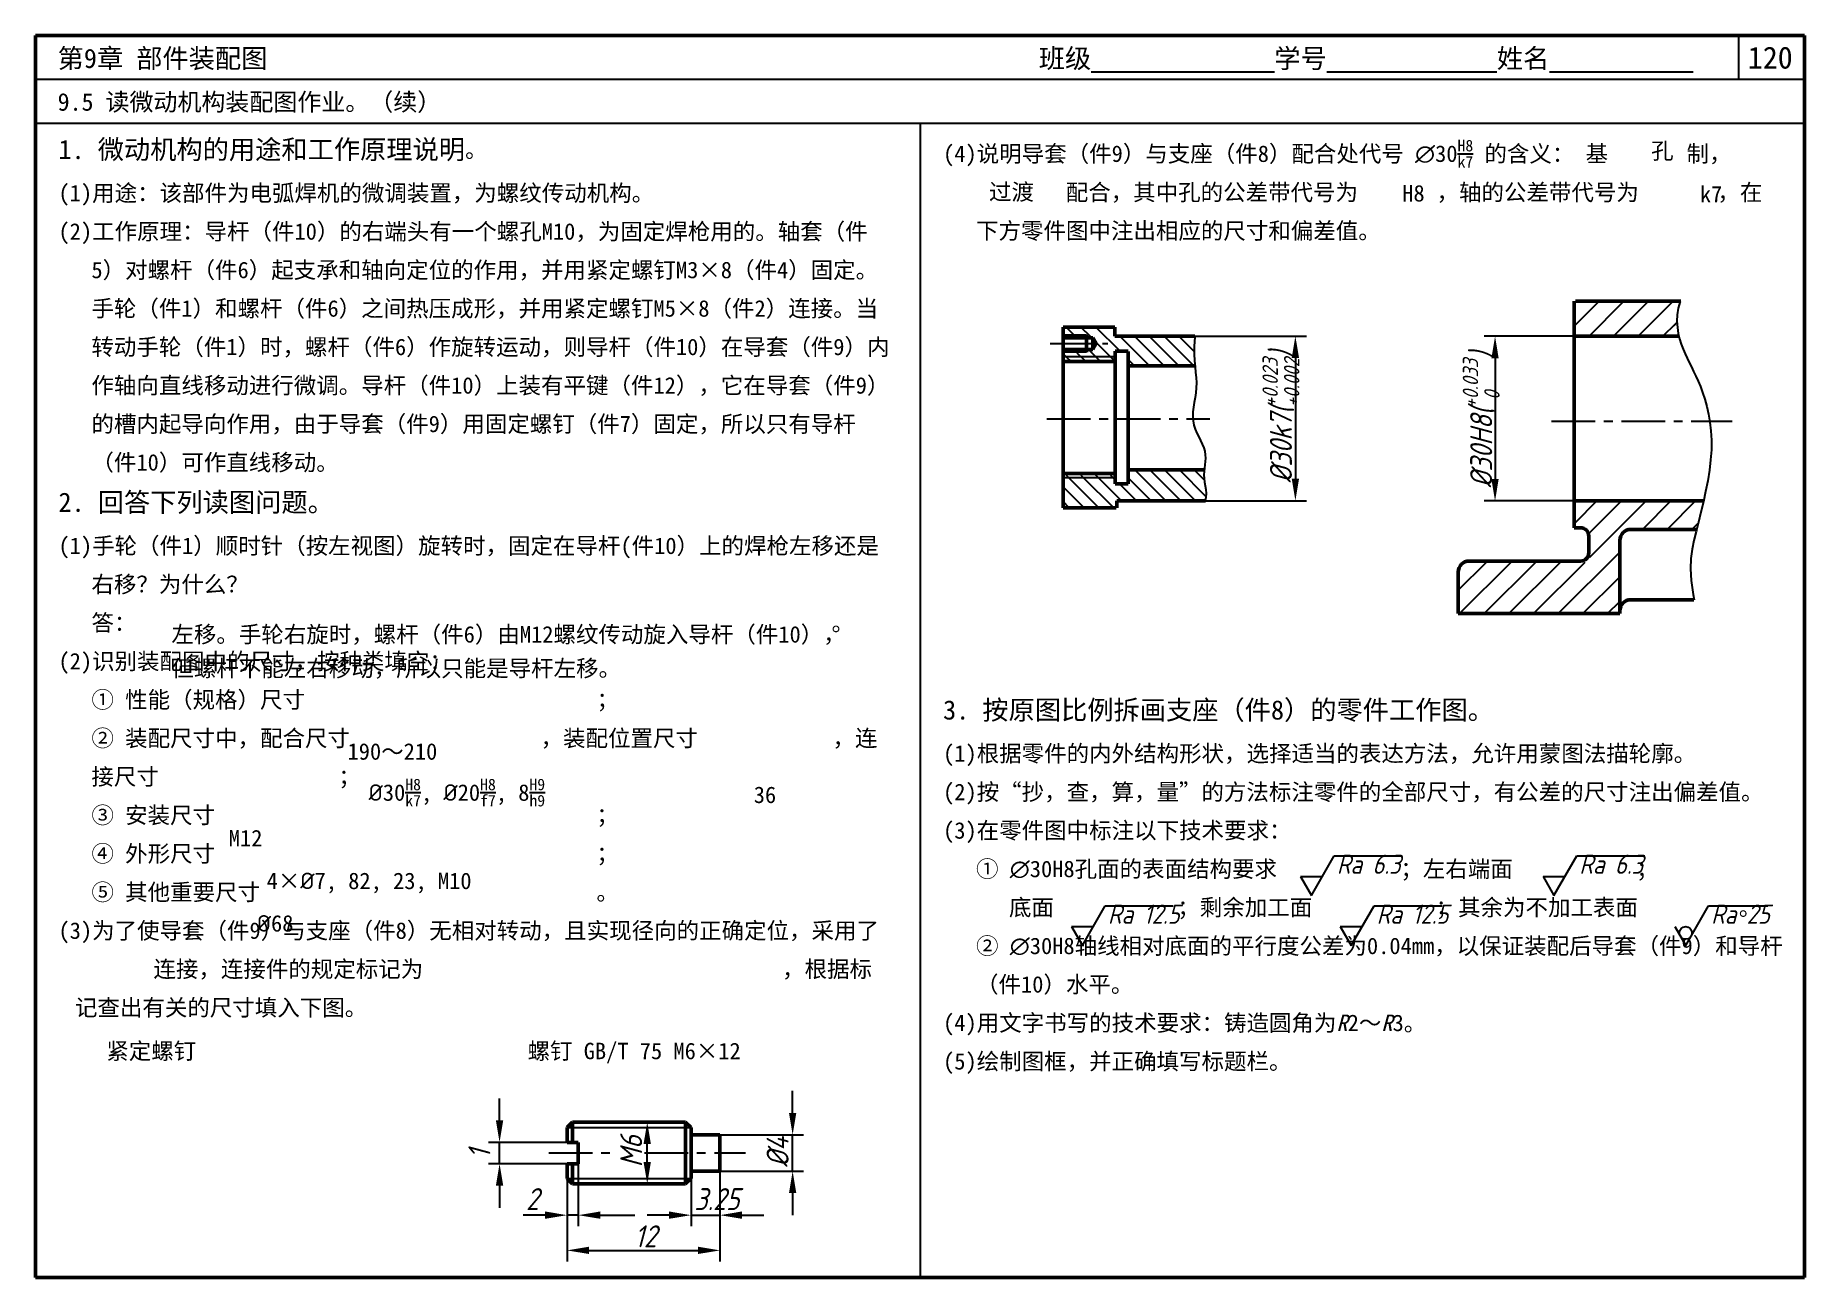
# Model space of a CAD drawing. Header units: millimetres. Extents: x 0 to 322, y 0 to 226.
import ezdxf

# ---------------------------------------------------------------- set-up
doc = ezdxf.new("R2010")
doc.units = ezdxf.units.MM
doc.header["$LTSCALE"] = 0.25
doc.header["$PDMODE"] = 33
doc.header["$PDSIZE"] = 1.5
doc.linetypes.add('CENTER', pattern=[50.8, 31.75, -6.35, 6.35, -6.35])
for name, color, linetype in [('da', 1, 'Continuous'), ('点画线层', 7, 'CENTER'), ('答案', 1, 'Continuous'), ('细实线层', 7, 'Continuous')]:
    doc.layers.add(name, color=color, linetype=linetype)
doc.layers.add('粗实线层', color=7, linetype='Continuous', lineweight=50)
doc.styles.get("Standard").update_dxf_attribs({"font": 'gbeitc.shx', "height": 4, "bigfont": 'gbcbig.shx'})
doc.styles.add('宋体', font='', dxfattribs={"height": 3})
doc.styles.get('宋体').set_extended_font_data('SimSun')
doc.dimstyles.new('ISO-25', dxfattribs={"dimtxt": 4, "dimasz": 4, "dimexe": 2, "dimexo": 0, "dimgap": 1, "dimtad": 1, "dimtoh": 1, "dimdec": 0, "dimdsep": 46, "dimtxsty": 'Standard', "dimcen": 0, "dimclrd": 256, "dimclre": 256, "dimclrt": 256, "dimadec": 0, "dimazin": 0, "dimtfac": 1, "dimtdec": 0, "dimtmove": 0, "dimatfit": 3, "dimfxl": 0, "dimlwd": -1, "dimlwe": -1, "dimarcsym": 0})
pattern_1 = [(45, (-16.6338, -15.8476), (-2.245064, 2.245064), [])]

# ---------------------------------------------------------------- blocks, each defined once
blk = doc.blocks.new('*D0')
at = {"layer": 'Defpoints', "color": 0, "transparency": 16777216}
for p in [(211.05, 171.28), (212.99, 141.35), (229.32, 141.35)]:
    blk.add_point(p, dxfattribs=at)
at = {"layer": '细实线层', "transparency": 16777216}
for p, q in [((211.05, 171.28), (231.32, 171.28)), ((229.32, 167.28), (229.32, 145.35)), ((212.99, 141.35), (231.32, 141.35))]:
    blk.add_line(p, q, dxfattribs=at)
for points in [[(228.65, 167.28), (229.99, 167.28), (229.32, 171.28)], [(228.65, 145.35), (229.99, 145.35), (229.32, 141.35)]]:
    blk.add_solid(points, dxfattribs=at)
blk = doc.blocks.new('*D1')
at = {"layer": 'Defpoints', "color": 0, "transparency": 16777216}
for p in [(280.05, 171.25), (265.66, 141.3), (280.05, 141.3)]:
    blk.add_point(p, dxfattribs=at)
at = {"layer": '细实线层', "transparency": 16777216}
for p, q in [((280.05, 171.25), (263.66, 171.25)), ((265.66, 167.25), (265.66, 145.3)), ((280.05, 141.3), (263.66, 141.3))]:
    blk.add_line(p, q, dxfattribs=at)
for points in [[(264.99, 167.25), (266.32, 167.25), (265.66, 171.25)], [(264.99, 145.3), (266.32, 145.3), (265.66, 141.3)]]:
    blk.add_solid(points, dxfattribs=at)

msp = doc.modelspace()

# ---------------------------------------------------------------- hatches: boundary and pattern name
h = msp.add_hatch()
h.set_pattern_fill('ANSI31', color=256, scale=0.6, angle=90, style=0)
h.set_pattern_definition([(135, (-43.8854, -15.8476), (-1.347038, -1.347038), [])])
h.paths.add_polyline_path([(196.52, 167.54), (188.25, 167.54), (187.08, 167.54), (187.08, 166.67), (196.52, 166.67)])
h.paths.add_polyline_path([(196.52, 146.27), (188.26, 146.27), (187.04, 146.27), (187.04, 145.52), (188.29, 145.52), (196.52, 145.52)])
at = {"layer": '细实线层'}
h = msp.add_hatch(dxfattribs=at)
h.set_pattern_fill('ANSI31', color=256, style=0)
h.set_pattern_definition(pattern_1)
h.paths.add_polyline_path([(298.54, 177.44), (280.29, 177.44), (280.29, 171.24), (285.26, 171.24), (285.26, 171.25), (298.54, 171.25)])
h = msp.add_hatch(dxfattribs=at)
h.set_pattern_fill('ANSI31', color=256, style=0)
h.set_pattern_definition(pattern_1)
h.paths.add_polyline_path([(303.14, 139.25), (303.58, 141.12), (303.62, 141.3), (280.29, 141.3), (280.29, 136.45), (282.71, 136.45), (282.71, 136.29), (282.87, 136.29), (282.87, 130.16), (260.03, 130.16, 0.250299), (258.96, 128.61), (258.96, 120.8), (288.38, 120.8), (288.38, 134.13, -0.096977), (288.52, 134.89), (288.52, 136.29), (302.4, 136.29), (302.69, 137.44)])

# ---------------------------------------------------------------- linework, layer by layer
at = {"lineweight": 50}
for p, q in [((322, 226), (0, 226)), ((0, 226), (0, 0)), ((322, 0), (322, 226)), ((0, 0), (322, 0))]:
    msp.add_line(p, q, dxfattribs=at)
for p, q in [((310, 218), (310, 226)), ((322, 218), (0, 218)), ((322, 210), (0, 210)), ((161, 210), (161, 0)), ((187.08, 171.5), (191.32, 171.5)), ((189.42, 171.12), (187.6, 172.94)), ((192.1, 171.14), (190.29, 172.94)), ((197.4, 168.53), (192.99, 172.94)), ((202.75, 165.88), (197.34, 171.28)), ((205.44, 165.88), (200.04, 171.28)), ((208.13, 165.88), (202.73, 171.28)), ((210.83, 165.88), (205.43, 171.28)), ((210.88, 168.52), (208.12, 171.28)), ((187, 168.53), (187, 166.76)), ((191.32, 168.39), (187, 168.39)), ((196.52, 167.54), (187.07, 167.54)), ((187.61, 167.54), (187.08, 168.07)), ((190.3, 167.54), (189.06, 168.79)), ((193, 167.54), (191.69, 168.85)), ((195.69, 167.54), (192.84, 170.4)), ((200.05, 165.88), (198.89, 167.04)), ((196.47, 145.52), (187.07, 145.52)), ((188.29, 145.52), (187.07, 145.52)), ((187.26, 146.27), (188.4, 146.27)), ((193.56, 140.05), (188.08, 145.52)), ((196.52, 145.52), (188.29, 145.52)), ((196.25, 140.05), (190.78, 145.52)), ((197.62, 141.37), (193.47, 145.52)), ((196.52, 145.16), (196.17, 145.52)), ((203.01, 141.37), (198.89, 145.48)), ((205.71, 141.37), (200.12, 146.96)), ((208.4, 141.37), (202.81, 146.96)), ((211.09, 141.37), (205.51, 146.96)), ((213.05, 142.11), (208.2, 146.96)), ((190.86, 140.05), (187.04, 143.87)), ((200.32, 141.37), (197.28, 144.4)), ((188.17, 140.05), (187.04, 141.17))]:
    msp.add_line(p, q)
at = {"layer": '点画线层'}
for p, q in [((184.71, 169.94), (195.21, 169.94)), ((184.11, 156.24), (213.77, 156.24)), ((275.96, 155.82), (308.8, 155.82)), ((93.46, 22.67), (106.09, 22.67)), ((110.87, 22.67), (129.25, 22.67))]:
    msp.add_line(p, q, dxfattribs=at)
at = {"layer": '粗实线层'}
for p, q in [((280.05, 136.42), (280.05, 177.62)), ((280.29, 177.62), (299.48, 177.62)), ((187.04, 140.05), (187.04, 172.94)), ((187.04, 170.99), (192.45, 170.99)), ((196.47, 172.94), (187.08, 172.94)), ((191.32, 171.5), (191.32, 168.39)), ((192.45, 170.99), (193.05, 169.94)), ((192.45, 170.99), (192.45, 168.88)), ((196.47, 172.93), (196.47, 171.3)), ((196.47, 171.3), (211.02, 171.3)), ((280.05, 171.25), (299.12, 171.25)), ((187.04, 168.88), (192.45, 168.88)), ((192.45, 168.88), (193.05, 169.94)), ((198.89, 168.53), (196.52, 168.53)), ((196.52, 168.53), (196.52, 144.4)), ((198.89, 166.32), (198.89, 168.5)), ((187.06, 166.67), (196.52, 166.67)), ((198.89, 166.67), (198.89, 144.4)), ((198.94, 165.88), (211.03, 165.88)), ((187.07, 146.27), (188.26, 146.27)), ((188.26, 146.27), (196.52, 146.27)), ((198.89, 146.96), (212.74, 146.96)), ((198.89, 144.4), (196.52, 144.4)), ((196.69, 140.05), (187.04, 140.05)), ((196.8, 141.35), (212.99, 141.35)), ((196.8, 140.04), (196.8, 141.35)), ((303.71, 141.3), (280.05, 141.3)), ((280.05, 136.42), (281.22, 136.42)), ((290.38, 136.12), (302.49, 136.12)), ((282.72, 134.92), (282.72, 131.86)), ((288.38, 120.8), (288.38, 134.13)), ((281.22, 130.36), (260.95, 130.36)), ((258.95, 120.8), (258.95, 128.38)), ((290.38, 123.32), (301.83, 123.32)), ((258.95, 120.8), (288.38, 120.8)), ((97.77, 28.3), (96.77, 27.3)), ((96.77, 24.61), (96.77, 27.3)), ((97.77, 28.3), (118.33, 28.3)), ((97.77, 28.3), (97.77, 24.61)), ((118.33, 28.3), (119.33, 27.3)), ((118.33, 28.3), (118.33, 22.67)), ((119.33, 27.3), (119.33, 25.97)), ((119.33, 25.97), (119.33, 22.67)), ((119.33, 25.97), (124.59, 25.97)), ((124.59, 25.97), (124.59, 22.67)), ((96.77, 24.61), (98.81, 24.61)), ((98.81, 24.61), (98.81, 22.67)), ((98.81, 20.72), (98.81, 22.67)), ((118.33, 17.04), (118.33, 22.67)), ((119.33, 19.37), (119.33, 22.67)), ((124.59, 19.37), (124.59, 22.67)), ((96.77, 20.72), (98.81, 20.72)), ((96.77, 20.72), (96.77, 18.04)), ((97.77, 17.04), (97.77, 20.72)), ((119.33, 19.37), (124.59, 19.37)), ((119.33, 18.04), (119.33, 19.37)), ((97.77, 17.04), (96.77, 18.04)), ((97.77, 17.04), (118.33, 17.04)), ((118.33, 17.04), (119.33, 18.04))]:
    msp.add_line(p, q, dxfattribs=at)
for centre, radius, start, end in [((281.22, 134.92), 1.5, 0, 90), ((290.38, 134.13), 2, 90, 180), ((260.95, 128.36), 2, 90, 180), ((281.22, 131.86), 1.5, 270, 0), ((290.38, 121.32), 2, 90, 180)]:
    msp.add_arc(centre, radius, start, end, dxfattribs=at)
at = {"layer": '细实线层'}
for p, q in [((299.35, 177.61), (299.01, 176.35)), ((298.82, 175.14), (298.77, 173.98)), ((298.77, 173.98), (298.84, 172.86)), ((299.01, 176.35), (298.82, 175.14)), ((211.02, 171.08), (210.82, 171.28)), ((211.02, 171.08), (210.89, 169.46)), ((211.05, 171.28), (211.02, 171.08)), ((298.23, 173.24), (298.79, 173.8)), ((298.84, 172.86), (299, 171.79)), ((299, 171.79), (299.24, 170.77)), ((299.24, 170.77), (299.53, 169.81)), ((210.89, 169.46), (210.88, 168.04)), ((210.88, 168.04), (210.94, 166.8)), ((299.53, 169.81), (299.87, 168.9)), ((299.87, 168.9), (300.23, 168.06)), ((300.23, 168.06), (300.6, 167.26)), ((210.94, 166.8), (211.05, 165.68)), ((211.05, 165.68), (211.17, 164.67)), ((211.17, 164.67), (211.26, 163.73)), ((300.6, 167.26), (300.99, 166.47)), ((300.99, 166.47), (301.39, 165.69)), ((301.39, 165.69), (301.79, 164.88)), ((301.79, 164.88), (302.2, 164.03)), ((211.18, 161), (211.05, 160.11)), ((211.28, 161.91), (211.18, 161)), ((211.26, 163.73), (211.31, 162.81)), ((211.31, 162.81), (211.28, 161.91)), ((302.2, 164.03), (302.62, 163.11)), ((302.62, 163.11), (303.03, 162.11)), ((303.03, 162.11), (303.44, 161.01)), ((303.44, 161.01), (303.84, 159.81)), ((210.78, 158.35), (210.68, 157.5)), ((210.91, 159.22), (210.78, 158.35)), ((211.05, 160.11), (210.91, 159.22)), ((303.84, 159.81), (304.2, 158.5)), ((304.2, 158.5), (304.51, 157.1)), ((210.68, 157.5), (210.65, 156.67)), ((210.65, 156.67), (210.7, 155.87)), ((210.7, 155.87), (210.86, 155.1)), ((210.86, 155.1), (211.09, 154.36)), ((304.51, 157.1), (304.77, 155.61)), ((304.77, 155.61), (304.95, 154.03)), ((211.09, 154.36), (211.39, 153.64)), ((211.39, 153.64), (211.72, 152.95)), ((211.72, 152.95), (212.05, 152.27)), ((212.05, 152.27), (212.36, 151.62)), ((212.36, 151.62), (212.63, 150.97)), ((304.95, 154.03), (305.04, 152.36)), ((305.04, 152.36), (305.03, 150.6)), ((212.63, 150.97), (212.82, 150.34)), ((212.82, 150.34), (212.92, 149.72)), ((212.91, 148.5), (212.85, 147.89)), ((212.94, 149.11), (212.91, 148.5)), ((212.92, 149.72), (212.94, 149.11)), ((304.9, 148.77), (304.67, 146.88)), ((305.03, 150.6), (304.9, 148.77)), ((212.75, 145.1), (210.89, 146.96)), ((212.71, 146.66), (212.68, 146.03)), ((212.68, 146.03), (212.71, 145.39)), ((212.78, 147.28), (212.71, 146.66)), ((212.71, 145.39), (212.8, 144.73)), ((212.85, 147.89), (212.78, 147.28)), ((304.36, 144.96), (303.99, 143.03)), ((304.67, 146.88), (304.36, 144.96)), ((212.8, 144.73), (212.93, 144.06)), ((213.04, 141.95), (212.87, 141.37)), ((212.93, 144.06), (213.04, 143.38)), ((213.04, 143.38), (213.09, 142.68)), ((213.09, 142.68), (213.04, 141.95)), ((303.99, 143.03), (303.58, 141.12)), ((303.14, 139.25), (302.69, 137.44)), ((303.58, 141.12), (303.14, 139.25)), ((302.25, 135.73), (301.85, 134.1)), ((302.69, 137.44), (302.25, 135.73)), ((301.52, 132.5), (301.3, 130.81)), ((301.85, 134.1), (301.52, 132.5)), ((301.3, 130.81), (301.22, 128.94)), ((301.22, 128.94), (301.34, 126.8)), ((301.34, 126.8), (301.69, 124.28)), ((301.69, 124.28), (301.89, 123.29)), ((232.24, 69.52), (236.4, 76.72)), ((236.4, 76.72), (248.77, 76.72)), ((276.37, 69.52), (280.53, 76.72)), ((280.53, 76.72), (292.91, 76.72)), ((230.26, 72.95), (232.24, 69.52)), ((230.26, 72.95), (234.22, 72.95)), ((274.39, 72.95), (276.37, 69.52)), ((274.39, 72.95), (278.35, 72.95)), ((190.57, 60.42), (194.73, 67.63)), ((194.73, 67.63), (207.1, 67.63)), ((239.48, 60.42), (243.64, 67.63)), ((243.64, 67.63), (256.02, 67.63)), ((300.36, 60.42), (304.52, 67.63)), ((304.52, 67.63), (315.33, 67.63)), ((188.59, 63.85), (190.57, 60.42)), ((188.59, 63.85), (192.55, 63.85)), ((237.5, 63.85), (239.48, 60.42)), ((237.5, 63.85), (241.46, 63.85)), ((298.38, 63.85), (300.36, 60.42)), ((84.48, 28.61), (84.48, 32.61)), ((137.82, 29.97), (137.82, 33.97)), ((96.77, 27.3), (119.33, 27.3)), ((112.72, 28.3), (109.36, 28.3)), ((118.84, 27.63), (118.92, 27.71)), ((124.59, 25.97), (124.59, 21.02)), ((124.59, 25.97), (139.82, 25.97)), ((137.82, 19.37), (137.82, 25.97)), ((96.77, 24.61), (82.48, 24.61)), ((84.48, 20.72), (84.48, 24.61)), ((111.36, 21.04), (111.36, 24.3)), ((96.77, 20.72), (82.48, 20.72)), ((96.77, 20.72), (96.77, 10.38)), ((98.81, 20.72), (98.81, 9.36)), ((119.33, 19.37), (119.33, 9.36)), ((124.59, 21.02), (124.59, 11.15)), ((124.59, 19.37), (139.82, 19.37)), ((84.48, 16.72), (84.48, 12.72)), ((96.77, 18.04), (119.33, 18.04)), ((112.72, 17.04), (109.36, 17.04)), ((118.84, 17.7), (118.92, 17.62)), ((96.77, 14.69), (96.77, 2.95)), ((124.59, 16.02), (124.59, 2.95)), ((137.82, 15.37), (137.82, 11.37)), ((92.77, 11.36), (88.77, 11.36)), ((98.81, 11.36), (96.77, 11.36)), ((102.81, 11.36), (109.09, 11.36)), ((115.33, 11.36), (111.33, 11.36)), ((119.33, 11.36), (124.59, 11.36)), ((128.59, 11.36), (132.59, 11.36)), ((100.77, 4.95), (120.59, 4.95))]:
    msp.add_line(p, q, dxfattribs=at)
at = {"layer": '细实线层', "ltscale": 0.5}
msp.add_circle((300.36, 62.71), 1.14, dxfattribs=at)
at = {"layer": '细实线层'}
for points in [[(137.15, 29.97), (138.49, 29.97), (137.82, 25.97)], [(83.81, 28.61), (85.15, 28.61), (84.48, 24.61)], [(110.69, 24.3), (112.02, 24.3), (111.36, 28.3)], [(83.81, 16.72), (85.15, 16.72), (84.48, 20.72)], [(110.69, 21.04), (112.02, 21.04), (111.36, 17.04)], [(137.15, 15.37), (138.49, 15.37), (137.82, 19.37)], [(92.77, 12.03), (92.77, 10.7), (96.77, 11.36)], [(102.81, 12.03), (102.81, 10.7), (98.81, 11.36)], [(115.33, 12.03), (115.33, 10.7), (119.33, 11.36)], [(128.59, 12.03), (128.59, 10.7), (124.59, 11.36)], [(100.77, 5.62), (100.77, 4.29), (96.77, 4.95)], [(120.59, 5.62), (120.59, 4.29), (124.59, 4.95)]]:
    msp.add_solid(points, dxfattribs=at)

# ---------------------------------------------------------------- texts
at = {"style": '宋体'}
for s, height, p in [('第9章 部件装配图', 3.5, (4.05, 220.07)), ('班级%%U              %%U学号%%U             %%U姓名%%U           ', 3.5, (182.61, 220.07)), ('120', 4, (311.67, 219.96)), ('9.5 读微动机构装配图作业。（续）', 3.2, (4.05, 212.3))]:
    msp.add_text(s, height=height, dxfattribs=at).set_placement(p)
at = {"layer": 'da', "style": '宋体'}
for s, p in [('孔', (294.06, 203.5)), ('过渡', (173.56, 196.03)), ('H8', (248.77, 195.78)), ('k7', (302.93, 195.6))]:
    msp.add_text(s, height=3, dxfattribs=at).set_placement(p)
at = {"layer": 'da', "char_height": 4, "attachment_point": 1, "rotation": 90}
for s, width, insert in [('\\A1;%%C30k7({\\H0.7x;\\S+0.023^ +0.002;})', 30.1005, (223.33, 144.59)), ('\\A1;%%C30H8({\\H0.7x;\\S+0.033^  0;})', 28.4616, (259.78, 143.7))]:
    msp.add_mtext_dynamic_manual_height_columns(s, width=width, gutter_width=20, heights=[0], dxfattribs=dict(at, insert=insert))
at = {"layer": '答案', "style": '宋体'}
for s, p in [('左移。手轮右旋时，螺杆（件6）由M12螺纹传动旋入导杆（件10），', (24.75, 115.53)), ('但螺杆不能左右移动，所以只能是导杆左移。', (24.75, 109.36)), ('190～210', (56.81, 94.22)), ('36', (130.74, 86.34)), ('M12', (35.2, 78.46)), ('紧定螺钉', (12.91, 39.73)), ('螺钉 GB/T 75 M6×12', (89.57, 39.73))]:
    msp.add_text(s, height=3, dxfattribs=at).set_placement(p)
at = {"layer": '答案'}
for s, p in [('M6', (110.43, 20.08)), ('%%C4', (137.09, 20.08)), ('1', (82.81, 21.63))]:
    msp.add_text(s, height=4, rotation=90, dxfattribs=at).set_placement(p)
for s, p in [('2', (89.29, 12.28)), ('3.25', (119.93, 12.28)), ('12', (109.03, 5.51))]:
    msp.add_text(s, height=4, dxfattribs=at).set_placement(p)
at = {"layer": '答案', "char_height": 3, "attachment_point": 1, "style": '宋体'}
for s, width, insert in [('\\A1;{\\fISOCPEUR|b0|i0|c0|p34;%%C}30{\\H0.7x;\\SH8/k7;}, {\\fISOCPEUR|b0|i0|c0|p34;%%C}20{\\H0.7x;\\SH8/f7;}, 8{\\H0.7x;\\SH9/h9;}', 37.6142, (60.64, 90.77)), ('\\A1;4×{\\fISOCPEUR|b0|i0|c0|p34;%%C}7, 82, 23, M10', 52.7423, (42.09, 73.68)), ('\\A1;{\\fISOCPEUR|b0|i0|c0|p34;%%C}68', 52.7423, (40.29, 65.95))]:
    msp.add_mtext_dynamic_manual_height_columns(s, width=width, gutter_width=20, heights=[0], dxfattribs=dict(at, insert=insert))
at = {"layer": '细实线层'}
for s, p in [('Ra 6.3', (236.87, 73.46)), ('Ra 6.3', (281, 73.46)), ('Ra 12.5', (195.2, 64.37)), ('Ra 12.5', (244.12, 64.37)), ('Ra 25', (304.99, 64.37))]:
    msp.add_text(s, height=3.5, dxfattribs=at).set_placement(p)
at = {"layer": '细实线层', "char_height": 3, "attachment_point": 1, "line_spacing_factor": 1.4, "style": '宋体'}
for s, insert, width in [('\\A1;{\\H1.167x;1. 微动机构的用途和工作原理说明}。\\P(1)用途：该部件为电弧焊机的微调装置，为螺纹传动机构。\\P\\pi-6,l6;(2)工作原理：导杆（件10）的右端头有一个螺孔M10，为固定焊枪用的。轴套（件5）对螺杆（件6）起支承和轴向定位的作用，并用紧定螺钉M3×8（件4）固定。手轮（件1）和螺杆（件6）之间热压成形，并用紧定螺钉M5×8（件2）连接。当转动手轮（件1）时，螺杆（件6）作旋转运动，则导杆（件10）在导套（件9）内作轴向直线移动进行微调。导杆（件10）上装有平键（件12），它在导套（件9）的槽内起导向作用，由于导套（件9）用固定螺钉（件7）固定，所以只有导杆（件10）可作直线移动。\\P{\\H1.167x;2. 回答下列读图问题。}\\P(1)手轮（件1）顺时针（按左视图）旋转时，固定在导杆(件10）上的焊枪左移还是右移？为什么？\\P\\pi0;答：{\\L                                                              }。\\P\\pi-6;(2)识别装配图中的尺寸，按种类填空：\\P\\pi0;① 性能（规格）尺寸{\\L                          }；\\P② 装配尺寸中，配合尺寸{\\L                 }，装配位置尺寸{\\L            }，连接尺寸{\\L                }；\\P③ 安装尺寸{\\L                                  }；\\P④ 外形尺寸{\\L                                  }；\\P⑤ 其他重要尺寸{\\L                              }。\\P\\pi-3,l3;(3){\\A0;为了使导套（件9）与支座（件8）无相对转动，且实现径向的正确定位，采用了\\L         \\l连接，连接件的规定标记为\\L                                }，{\\A0;根据标记查出有关的尺寸填入下图。}', (4.2, 207), 151.5227), ('\\A1;(4)说明导套（件9）与支座（件8）配合处代号 {\\fISOCPEUR|b0|i0|c0|p34;∅}30{\\H0.7x;\\SH8/k7;\\H1.429x; }的含义： 基{\\L       }制，\\P\\pl6;{\\L        }配合，其中孔的公差带代号为{\\L       }，轴的公差带代号为{\\L       }，在下方零件图中注出相应的尺寸和偏差值。', (165.2, 207), 151.5227), ('\\A1;{\\H1.167x;3. 按原图比例拆画支座（件8）的零件工作图。\\P\\pi-6,l6;}(1)根据零件的内外结构形状，选择适当的表达方法，允许用蒙图法描轮廓。\\P\\pi0,l0;(2)按“抄，查，算，量”的方法标注零件的全部尺寸，有公差的尺寸注出偏差值。\\P(3)在零件图中标注以下技术要求：\\P\\pl6;{\\A0;① \\A1;\\fISOCPEUR|b0|i0|c0|p34;∅\\A0;\\fSimSun|b0|i0|c134|p2;30H8孔面的表面结构要求}           ；{\\A0;左右端面           }；\\P\\pi6;{\\A0;底面           }；剩余加工面           ；其余为不加工表面         。\\P\\pi0;{\\A0;② \\A1;\\fISOCPEUR|b0|i0|c0|p34;∅\\A0;\\fSimSun|b0|i0|c134|p2;30H8轴线相对底面的平行度公差为0.04mm，以保证装配后导套（件9）和导杆（件10）水平。}\\P\\pl0;(4)用文字书写的技术要求：铸造圆角为{\\fSimSun|b0|i1|c134|p2;R}2～{\\fSimSun|b0|i1|c134|p2;R}3。\\P(5)绘制图框，并正确填写标题栏。', (165.2, 105.03), 155.9267)]:
    msp.add_mtext(s, dxfattribs=dict(at, insert=insert, width=width))

# ---------------------------------------------------------------- dimensions: what is measured, and where the dimension line sits
at = {"layer": '细实线层'}
for base, p1, p2, picture, middle in [((229.32, 141.35), (211.05, 171.28), (212.99, 141.35), '*D0', (229.32, 156.32)), ((265.66, 141.3), (280.05, 171.25), (280.05, 141.3), '*D1', (265.66, 156.27))]:
    dim = msp.add_linear_dim(base=base, p1=p1, p2=p2, angle=90, text=' ', dimstyle='ISO-25', dxfattribs=at)
    dim.commit()
    dim.dimension.update_dxf_attribs({"geometry": picture, "text_midpoint": middle})

doc.saveas('drawing.dxf')
